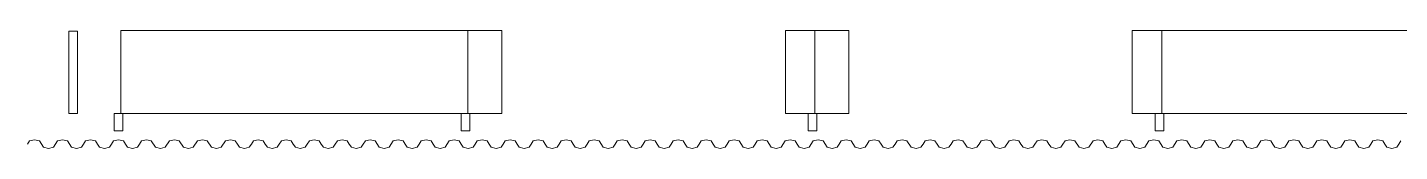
# Model space of a CAD drawing. Extents: x -28639 to -16277, y -1102 to 18050.
# Drawn here: x -27126 to -22380, y 7453 to 7859 of the extents above; entities that cross this region are included whole.
import ezdxf

# ---------------------------------------------------------------- set-up
doc = ezdxf.new("R2010")
doc.units = 0
doc.header["$LTSCALE"] = 5
doc.header["$MEASUREMENT"] = 0
doc.layers.add('ArqElet', color=11, linetype='CONTINUOUS', lineweight=5)

msp = doc.modelspace()

# ---------------------------------------------------------------- linework, layer by layer
at = {"layer": 'ArqElet'}
for p, q in [((-26982.4, 7572.8), (-26982.4, 7856.4)), ((-26982.4, 7856.4), (-26952.4, 7856.4)), ((-26952.4, 7572.8), (-26952.4, 7856.4)), ((-26802.3, 7572.8), (-26802.3, 7858.8)), ((-25602.3, 7858.8), (-26802.3, 7858.8)), ((-25602.3, 7572.8), (-25602.3, 7858.8)), ((-25602.3, 7572.8), (-25602.3, 7858.8)), ((-25485.3, 7858.8), (-25602.3, 7858.8)), ((-25485.3, 7858.8), (-25485.3, 7572.8)), ((-24402.3, 7858.8), (-24504.3, 7858.8)), ((-24504.3, 7572.8), (-24504.3, 7858.8)), ((-24402.3, 7572.8), (-24402.3, 7858.8)), ((-24402.3, 7572.8), (-24402.3, 7858.8)), ((-24285.3, 7858.8), (-24402.3, 7858.8)), ((-24285.3, 7858.8), (-24285.3, 7572.8)), ((-23202.3, 7858.8), (-23304.3, 7858.8)), ((-23304.3, 7572.8), (-23304.3, 7858.8)), ((-23202.3, 7572.8), (-23202.3, 7858.8)), ((-22002.3, 7858.8), (-23202.3, 7858.8)), ((-23202.3, 7572.8), (-23202.3, 7858.8)), ((-26952.4, 7572.8), (-26982.4, 7572.8)), ((-26825.8, 7512.8), (-26825.8, 7572.8)), ((-26825.8, 7572.8), (-26795.8, 7572.8)), ((-25602.3, 7572.8), (-26802.3, 7572.8)), ((-26795.8, 7572.8), (-26795.8, 7512.8)), ((-25625.8, 7512.8), (-25625.8, 7572.8)), ((-25625.8, 7572.8), (-25595.8, 7572.8)), ((-25485.3, 7572.8), (-25602.3, 7572.8)), ((-25595.8, 7572.8), (-25595.8, 7512.8)), ((-24402.3, 7572.8), (-24504.3, 7572.8)), ((-24425.8, 7512.8), (-24425.8, 7572.8)), ((-24425.8, 7572.8), (-24395.8, 7572.8)), ((-24285.3, 7572.8), (-24402.3, 7572.8)), ((-24395.8, 7572.8), (-24395.8, 7512.8)), ((-23202.3, 7572.8), (-23304.3, 7572.8)), ((-23225.8, 7512.8), (-23225.8, 7572.8)), ((-23225.8, 7572.8), (-23195.8, 7572.8)), ((-22002.3, 7572.8), (-23202.3, 7572.8)), ((-23195.8, 7572.8), (-23195.8, 7512.8)), ((-26795.8, 7512.8), (-26825.8, 7512.8)), ((-25595.8, 7512.8), (-25625.8, 7512.8)), ((-24395.8, 7512.8), (-24425.8, 7512.8)), ((-23195.8, 7512.8), (-23225.8, 7512.8)), ((-27125.8, 7467.8), (-27118.7, 7478.4)), ((-27118.7, 7478.4), (-27101.6, 7482.8)), ((-27101.6, 7482.8), (-27084.5, 7478.4)), ((-27084.5, 7478.4), (-27070.3, 7457.1)), ((-27070.3, 7457.1), (-27053.2, 7452.7)), ((-27053.2, 7452.7), (-27036.1, 7457.1)), ((-27036.1, 7457.1), (-27021.9, 7478.4)), ((-27021.9, 7478.4), (-27004.8, 7482.8)), ((-27004.8, 7482.8), (-26987.7, 7478.4)), ((-26987.7, 7478.4), (-26973.5, 7457.1)), ((-26973.5, 7457.1), (-26956.4, 7452.7)), ((-26956.4, 7452.7), (-26939.3, 7457.1)), ((-26939.3, 7457.1), (-26932.2, 7467.8)), ((-26932.2, 7467.8), (-26925.1, 7478.4)), ((-26925.1, 7478.4), (-26908, 7482.8)), ((-26908, 7482.8), (-26890.9, 7478.4)), ((-26890.9, 7478.4), (-26883.8, 7467.8)), ((-26883.8, 7467.8), (-26876.7, 7457.1)), ((-26876.7, 7457.1), (-26859.6, 7452.7)), ((-26859.6, 7452.7), (-26842.5, 7457.1)), ((-26842.5, 7457.1), (-26835.4, 7467.8)), ((-26835.4, 7467.8), (-26828.3, 7478.4)), ((-26828.3, 7478.4), (-26811.2, 7482.8)), ((-26811.2, 7482.8), (-26794.1, 7478.4)), ((-26794.1, 7478.4), (-26787, 7467.8)), ((-26787, 7467.8), (-26779.9, 7457.1)), ((-26779.9, 7457.1), (-26762.8, 7452.7)), ((-26762.8, 7452.7), (-26745.7, 7457.1)), ((-26745.7, 7457.1), (-26738.6, 7467.8)), ((-26738.6, 7467.8), (-26731.5, 7478.4)), ((-26731.5, 7478.4), (-26714.4, 7482.8)), ((-26714.4, 7482.8), (-26697.3, 7478.4)), ((-26697.3, 7478.4), (-26683.1, 7457.1)), ((-26683.1, 7457.1), (-26666, 7452.7)), ((-26666, 7452.7), (-26648.9, 7457.1)), ((-26648.9, 7457.1), (-26634.7, 7478.4)), ((-26634.7, 7478.4), (-26617.6, 7482.8)), ((-26617.6, 7482.8), (-26600.5, 7478.4)), ((-26600.5, 7478.4), (-26586.3, 7457.1)), ((-26586.3, 7457.1), (-26569.2, 7452.7)), ((-26569.2, 7452.7), (-26552.1, 7457.1)), ((-26552.1, 7457.1), (-26537.9, 7478.4)), ((-26537.9, 7478.4), (-26520.8, 7482.8)), ((-26520.8, 7482.8), (-26503.7, 7478.4)), ((-26503.7, 7478.4), (-26489.5, 7457.1)), ((-26489.5, 7457.1), (-26472.4, 7452.7)), ((-26472.4, 7452.7), (-26455.3, 7457.1)), ((-26455.3, 7457.1), (-26441.1, 7478.4)), ((-26441.1, 7478.4), (-26424, 7482.8)), ((-26424, 7482.8), (-26406.9, 7478.4)), ((-26406.9, 7478.4), (-26399.8, 7467.8)), ((-26399.8, 7467.8), (-26392.7, 7457.1)), ((-26392.7, 7457.1), (-26375.6, 7452.7)), ((-26375.6, 7452.7), (-26358.5, 7457.1)), ((-26358.5, 7457.1), (-26351.4, 7467.8)), ((-26351.4, 7467.8), (-26344.3, 7478.4)), ((-26344.3, 7478.4), (-26327.2, 7482.8)), ((-26327.2, 7482.8), (-26310.1, 7478.4)), ((-26310.1, 7478.4), (-26303, 7467.8)), ((-26303, 7467.8), (-26295.9, 7457.1)), ((-26295.9, 7457.1), (-26278.8, 7452.7)), ((-26278.8, 7452.7), (-26261.7, 7457.1)), ((-26261.7, 7457.1), (-26254.6, 7467.8)), ((-26254.6, 7467.8), (-26247.5, 7478.4)), ((-26247.5, 7478.4), (-26230.4, 7482.8)), ((-26230.4, 7482.8), (-26213.3, 7478.4)), ((-26213.3, 7478.4), (-26206.2, 7467.8)), ((-26206.2, 7467.8), (-26199.1, 7457.1)), ((-26199.1, 7457.1), (-26182, 7452.7)), ((-26182, 7452.7), (-26164.9, 7457.1)), ((-26164.9, 7457.1), (-26157.8, 7467.8)), ((-26157.8, 7467.8), (-26150.7, 7478.4)), ((-26150.7, 7478.4), (-26133.6, 7482.8)), ((-26133.6, 7482.8), (-26116.5, 7478.4)), ((-26116.5, 7478.4), (-26109.4, 7467.8)), ((-26109.4, 7467.8), (-26102.3, 7457.1)), ((-26102.3, 7457.1), (-26085.2, 7452.7)), ((-26085.2, 7452.7), (-26068.1, 7457.1)), ((-26068.1, 7457.1), (-26061, 7467.8)), ((-26061, 7467.8), (-26053.9, 7478.4)), ((-26053.9, 7478.4), (-26036.8, 7482.8)), ((-26036.8, 7482.8), (-26019.7, 7478.4)), ((-26019.7, 7478.4), (-26012.6, 7467.8)), ((-26012.6, 7467.8), (-26005.5, 7457.1)), ((-26005.5, 7457.1), (-25988.4, 7452.7)), ((-25988.4, 7452.7), (-25971.3, 7457.1)), ((-25971.3, 7457.1), (-25964.2, 7467.8)), ((-25964.2, 7467.8), (-25957.1, 7478.4)), ((-25957.1, 7478.4), (-25940, 7482.8)), ((-25940, 7482.8), (-25922.9, 7478.4)), ((-25922.9, 7478.4), (-25908.7, 7457.1)), ((-25908.7, 7457.1), (-25891.6, 7452.7)), ((-25891.6, 7452.7), (-25874.5, 7457.1)), ((-25874.5, 7457.1), (-25860.3, 7478.4)), ((-25860.3, 7478.4), (-25843.2, 7482.8)), ((-25843.2, 7482.8), (-25826.1, 7478.4)), ((-25826.1, 7478.4), (-25819, 7467.8)), ((-25819, 7467.8), (-25811.9, 7457.1)), ((-25811.9, 7457.1), (-25794.8, 7452.7)), ((-25794.8, 7452.7), (-25777.7, 7457.1)), ((-25777.7, 7457.1), (-25770.6, 7467.8)), ((-25770.6, 7467.8), (-25763.5, 7478.4)), ((-25763.5, 7478.4), (-25746.4, 7482.8)), ((-25746.4, 7482.8), (-25729.3, 7478.4)), ((-25729.3, 7478.4), (-25722.2, 7467.8)), ((-25722.2, 7467.8), (-25715.1, 7457.1)), ((-25715.1, 7457.1), (-25698, 7452.7)), ((-25698, 7452.7), (-25680.9, 7457.1)), ((-25680.9, 7457.1), (-25666.7, 7478.4)), ((-25666.7, 7478.4), (-25649.6, 7482.8)), ((-25649.6, 7482.8), (-25632.5, 7478.4)), ((-25632.5, 7478.4), (-25625.4, 7467.8)), ((-25625.4, 7467.8), (-25618.3, 7457.1)), ((-25618.3, 7457.1), (-25601.2, 7452.7)), ((-25601.2, 7452.7), (-25584.1, 7457.1)), ((-25584.1, 7457.1), (-25577, 7467.8)), ((-25577, 7467.8), (-25569.9, 7478.4)), ((-25569.9, 7478.4), (-25552.8, 7482.8)), ((-25552.8, 7482.8), (-25535.7, 7478.4)), ((-25535.7, 7478.4), (-25528.6, 7467.8)), ((-25528.6, 7467.8), (-25521.5, 7457.1)), ((-25521.5, 7457.1), (-25504.4, 7452.7)), ((-25504.4, 7452.7), (-25487.3, 7457.1)), ((-25487.3, 7457.1), (-25480.2, 7467.8)), ((-25480.2, 7467.8), (-25473.1, 7478.4)), ((-25473.1, 7478.4), (-25456, 7482.8)), ((-25456, 7482.8), (-25438.9, 7478.4)), ((-25438.9, 7478.4), (-25431.8, 7467.8)), ((-25431.8, 7467.8), (-25424.7, 7457.1)), ((-25424.7, 7457.1), (-25407.6, 7452.7)), ((-25407.6, 7452.7), (-25390.5, 7457.1)), ((-25390.5, 7457.1), (-25383.4, 7467.8)), ((-25383.4, 7467.8), (-25376.3, 7478.4)), ((-25376.3, 7478.4), (-25359.2, 7482.8)), ((-25359.2, 7482.8), (-25342.1, 7478.4)), ((-25342.1, 7478.4), (-25335, 7467.8)), ((-25335, 7467.8), (-25327.9, 7457.1)), ((-25327.9, 7457.1), (-25310.8, 7452.7)), ((-25310.8, 7452.7), (-25293.7, 7457.1)), ((-25293.7, 7457.1), (-25286.6, 7467.8)), ((-25286.6, 7467.8), (-25279.5, 7478.4)), ((-25279.5, 7478.4), (-25262.4, 7482.8)), ((-25262.4, 7482.8), (-25245.3, 7478.4)), ((-25245.3, 7478.4), (-25238.2, 7467.8)), ((-25238.2, 7467.8), (-25231.1, 7457.1)), ((-25231.1, 7457.1), (-25214, 7452.7)), ((-25214, 7452.7), (-25196.9, 7457.1)), ((-25196.9, 7457.1), (-25189.8, 7467.8)), ((-25189.8, 7467.8), (-25182.7, 7478.4)), ((-25182.7, 7478.4), (-25165.6, 7482.8)), ((-25165.6, 7482.8), (-25148.5, 7478.4)), ((-25148.5, 7478.4), (-25134.3, 7457.1)), ((-25134.3, 7457.1), (-25117.2, 7452.7)), ((-25117.2, 7452.7), (-25100.1, 7457.1)), ((-25100.1, 7457.1), (-25093, 7467.8)), ((-25093, 7467.8), (-25085.9, 7478.4)), ((-25085.9, 7478.4), (-25068.8, 7482.8)), ((-25068.8, 7482.8), (-25051.7, 7478.4)), ((-25051.7, 7478.4), (-25044.6, 7467.8)), ((-25044.6, 7467.8), (-25037.5, 7457.1)), ((-25037.5, 7457.1), (-25020.4, 7452.7)), ((-25020.4, 7452.7), (-25003.3, 7457.1)), ((-25003.3, 7457.1), (-24996.2, 7467.8)), ((-24996.2, 7467.8), (-24989.1, 7478.4)), ((-24989.1, 7478.4), (-24972, 7482.8)), ((-24972, 7482.8), (-24954.9, 7478.4)), ((-24954.9, 7478.4), (-24947.8, 7467.8)), ((-24947.8, 7467.8), (-24940.7, 7457.1)), ((-24940.7, 7457.1), (-24923.6, 7452.7)), ((-24923.6, 7452.7), (-24906.5, 7457.1)), ((-24906.5, 7457.1), (-24899.4, 7467.8)), ((-24899.4, 7467.8), (-24892.3, 7478.4)), ((-24892.3, 7478.4), (-24875.2, 7482.8)), ((-24875.2, 7482.8), (-24858.1, 7478.4)), ((-24858.1, 7478.4), (-24851, 7467.8)), ((-24851, 7467.8), (-24843.9, 7457.1)), ((-24843.9, 7457.1), (-24826.8, 7452.7)), ((-24826.8, 7452.7), (-24809.7, 7457.1)), ((-24809.7, 7457.1), (-24802.6, 7467.8)), ((-24802.6, 7467.8), (-24795.5, 7478.4)), ((-24795.5, 7478.4), (-24778.4, 7482.8)), ((-24778.4, 7482.8), (-24761.3, 7478.4)), ((-24761.3, 7478.4), (-24754.2, 7467.8)), ((-24754.2, 7467.8), (-24747.1, 7457.1)), ((-24747.1, 7457.1), (-24730, 7452.7)), ((-24730, 7452.7), (-24712.9, 7457.1)), ((-24712.9, 7457.1), (-24705.8, 7467.8)), ((-24705.8, 7467.8), (-24698.7, 7478.4)), ((-24698.7, 7478.4), (-24681.6, 7482.8)), ((-24681.6, 7482.8), (-24664.5, 7478.4)), ((-24664.5, 7478.4), (-24650.3, 7457.1)), ((-24650.3, 7457.1), (-24633.2, 7452.7)), ((-24633.2, 7452.7), (-24616.1, 7457.1)), ((-24616.1, 7457.1), (-24609, 7467.8)), ((-24609, 7467.8), (-24601.9, 7478.4)), ((-24601.9, 7478.4), (-24584.8, 7482.8)), ((-24584.8, 7482.8), (-24567.7, 7478.4)), ((-24567.7, 7478.4), (-24553.5, 7457.1)), ((-24553.5, 7457.1), (-24536.4, 7452.7)), ((-24536.4, 7452.7), (-24519.3, 7457.1)), ((-24519.3, 7457.1), (-24505.1, 7478.4)), ((-24505.1, 7478.4), (-24488, 7482.8)), ((-24488, 7482.8), (-24470.9, 7478.4)), ((-24470.9, 7478.4), (-24463.8, 7467.8)), ((-24463.8, 7467.8), (-24456.7, 7457.1)), ((-24456.7, 7457.1), (-24439.6, 7452.7)), ((-24439.6, 7452.7), (-24422.5, 7457.1)), ((-24422.5, 7457.1), (-24408.3, 7478.4)), ((-24408.3, 7478.4), (-24391.2, 7482.8)), ((-24391.2, 7482.8), (-24374.1, 7478.4)), ((-24374.1, 7478.4), (-24359.9, 7457.1)), ((-24359.9, 7457.1), (-24342.8, 7452.7)), ((-24342.8, 7452.7), (-24325.7, 7457.1)), ((-24325.7, 7457.1), (-24318.6, 7467.8)), ((-24318.6, 7467.8), (-24311.5, 7478.4)), ((-24311.5, 7478.4), (-24294.4, 7482.8)), ((-24294.4, 7482.8), (-24277.3, 7478.4)), ((-24277.3, 7478.4), (-24263.1, 7457.1)), ((-24263.1, 7457.1), (-24246, 7452.7)), ((-24246, 7452.7), (-24228.9, 7457.1)), ((-24228.9, 7457.1), (-24221.8, 7467.8)), ((-24221.8, 7467.8), (-24214.7, 7478.4)), ((-24214.7, 7478.4), (-24197.6, 7482.8)), ((-24197.6, 7482.8), (-24180.5, 7478.4)), ((-24180.5, 7478.4), (-24173.4, 7467.8)), ((-24173.4, 7467.8), (-24166.3, 7457.1)), ((-24166.3, 7457.1), (-24149.2, 7452.7)), ((-24149.2, 7452.7), (-24132.1, 7457.1)), ((-24132.1, 7457.1), (-24125, 7467.8)), ((-24125, 7467.8), (-24117.9, 7478.4)), ((-24117.9, 7478.4), (-24100.8, 7482.8)), ((-24100.8, 7482.8), (-24083.7, 7478.4)), ((-24083.7, 7478.4), (-24069.5, 7457.1)), ((-24069.5, 7457.1), (-24052.4, 7452.7)), ((-24052.4, 7452.7), (-24035.3, 7457.1)), ((-24035.3, 7457.1), (-24028.2, 7467.8)), ((-24028.2, 7467.8), (-24021.1, 7478.4)), ((-24021.1, 7478.4), (-24004, 7482.8)), ((-24004, 7482.8), (-23986.9, 7478.4)), ((-23986.9, 7478.4), (-23979.8, 7467.8)), ((-23979.8, 7467.8), (-23972.7, 7457.1)), ((-23972.7, 7457.1), (-23955.6, 7452.7)), ((-23955.6, 7452.7), (-23938.5, 7457.1)), ((-23938.5, 7457.1), (-23931.4, 7467.8)), ((-23931.4, 7467.8), (-23924.3, 7478.4)), ((-23924.3, 7478.4), (-23907.2, 7482.8)), ((-23907.2, 7482.8), (-23890.1, 7478.4)), ((-23890.1, 7478.4), (-23883, 7467.8)), ((-23883, 7467.8), (-23875.9, 7457.1)), ((-23875.9, 7457.1), (-23858.8, 7452.7)), ((-23858.8, 7452.7), (-23841.7, 7457.1)), ((-23841.7, 7457.1), (-23834.6, 7467.8)), ((-23834.6, 7467.8), (-23827.5, 7478.4)), ((-23827.5, 7478.4), (-23810.4, 7482.8)), ((-23810.4, 7482.8), (-23793.3, 7478.4)), ((-23793.3, 7478.4), (-23779.1, 7457.1)), ((-23779.1, 7457.1), (-23762, 7452.7)), ((-23762, 7452.7), (-23744.9, 7457.1)), ((-23744.9, 7457.1), (-23730.7, 7478.4)), ((-23730.7, 7478.4), (-23713.6, 7482.8)), ((-23713.6, 7482.8), (-23696.5, 7478.4)), ((-23696.5, 7478.4), (-23689.4, 7467.8)), ((-23689.4, 7467.8), (-23682.3, 7457.1)), ((-23682.3, 7457.1), (-23665.2, 7452.7)), ((-23665.2, 7452.7), (-23648.1, 7457.1)), ((-23648.1, 7457.1), (-23641, 7467.8)), ((-23641, 7467.8), (-23633.9, 7478.4)), ((-23633.9, 7478.4), (-23616.8, 7482.8)), ((-23616.8, 7482.8), (-23599.7, 7478.4)), ((-23599.7, 7478.4), (-23592.6, 7467.8)), ((-23592.6, 7467.8), (-23585.5, 7457.1)), ((-23585.5, 7457.1), (-23568.4, 7452.7)), ((-23568.4, 7452.7), (-23551.3, 7457.1)), ((-23551.3, 7457.1), (-23544.2, 7467.8)), ((-23544.2, 7467.8), (-23537.1, 7478.4)), ((-23537.1, 7478.4), (-23520, 7482.8)), ((-23520, 7482.8), (-23502.9, 7478.4)), ((-23502.9, 7478.4), (-23488.7, 7457.1)), ((-23488.7, 7457.1), (-23471.6, 7452.7)), ((-23471.6, 7452.7), (-23454.5, 7457.1)), ((-23454.5, 7457.1), (-23440.3, 7478.4)), ((-23440.3, 7478.4), (-23423.2, 7482.8)), ((-23423.2, 7482.8), (-23406.1, 7478.4)), ((-23406.1, 7478.4), (-23399, 7467.8)), ((-23399, 7467.8), (-23391.9, 7457.1)), ((-23391.9, 7457.1), (-23374.8, 7452.7)), ((-23374.8, 7452.7), (-23357.7, 7457.1)), ((-23357.7, 7457.1), (-23343.5, 7478.4)), ((-23343.5, 7478.4), (-23326.4, 7482.8)), ((-23326.4, 7482.8), (-23309.3, 7478.4)), ((-23309.3, 7478.4), (-23295.1, 7457.1)), ((-23295.1, 7457.1), (-23278, 7452.7)), ((-23278, 7452.7), (-23260.9, 7457.1)), ((-23260.9, 7457.1), (-23246.7, 7478.4)), ((-23246.7, 7478.4), (-23229.6, 7482.8)), ((-23229.6, 7482.8), (-23212.5, 7478.4)), ((-23212.5, 7478.4), (-23198.3, 7457.1)), ((-23198.3, 7457.1), (-23181.2, 7452.7)), ((-23181.2, 7452.7), (-23164.1, 7457.1)), ((-23164.1, 7457.1), (-23149.9, 7478.4)), ((-23149.9, 7478.4), (-23132.8, 7482.8)), ((-23132.8, 7482.8), (-23115.7, 7478.4)), ((-23115.7, 7478.4), (-23101.5, 7457.1)), ((-23101.5, 7457.1), (-23084.4, 7452.7)), ((-23084.4, 7452.7), (-23067.3, 7457.1)), ((-23067.3, 7457.1), (-23060.2, 7467.8)), ((-23060.2, 7467.8), (-23053.1, 7478.4)), ((-23053.1, 7478.4), (-23036, 7482.8)), ((-23036, 7482.8), (-23018.9, 7478.4)), ((-23018.9, 7478.4), (-23011.8, 7467.8)), ((-23011.8, 7467.8), (-23004.7, 7457.1)), ((-23004.7, 7457.1), (-22987.6, 7452.7)), ((-22987.6, 7452.7), (-22970.5, 7457.1)), ((-22970.5, 7457.1), (-22963.4, 7467.8)), ((-22963.4, 7467.8), (-22956.3, 7478.4)), ((-22956.3, 7478.4), (-22939.2, 7482.8)), ((-22939.2, 7482.8), (-22922.1, 7478.4)), ((-22922.1, 7478.4), (-22915, 7467.8)), ((-22915, 7467.8), (-22907.9, 7457.1)), ((-22907.9, 7457.1), (-22890.8, 7452.7)), ((-22890.8, 7452.7), (-22873.7, 7457.1)), ((-22873.7, 7457.1), (-22866.6, 7467.8)), ((-22866.6, 7467.8), (-22859.5, 7478.4)), ((-22859.5, 7478.4), (-22842.4, 7482.8)), ((-22842.4, 7482.8), (-22825.3, 7478.4)), ((-22825.3, 7478.4), (-22818.2, 7467.8)), ((-22818.2, 7467.8), (-22811.1, 7457.1)), ((-22811.1, 7457.1), (-22794, 7452.7)), ((-22794, 7452.7), (-22776.9, 7457.1)), ((-22776.9, 7457.1), (-22769.8, 7467.8)), ((-22769.8, 7467.8), (-22762.7, 7478.4)), ((-22762.7, 7478.4), (-22745.6, 7482.8)), ((-22745.6, 7482.8), (-22728.5, 7478.4)), ((-22728.5, 7478.4), (-22721.4, 7467.8)), ((-22721.4, 7467.8), (-22714.3, 7457.1)), ((-22714.3, 7457.1), (-22697.2, 7452.7)), ((-22697.2, 7452.7), (-22680.1, 7457.1)), ((-22680.1, 7457.1), (-22673, 7467.8)), ((-22673, 7467.8), (-22665.9, 7478.4)), ((-22665.9, 7478.4), (-22648.8, 7482.8)), ((-22648.8, 7482.8), (-22631.7, 7478.4)), ((-22631.7, 7478.4), (-22624.6, 7467.8)), ((-22624.6, 7467.8), (-22617.5, 7457.1)), ((-22617.5, 7457.1), (-22600.4, 7452.7)), ((-22600.4, 7452.7), (-22583.3, 7457.1)), ((-22583.3, 7457.1), (-22576.2, 7467.8)), ((-22576.2, 7467.8), (-22569.1, 7478.4)), ((-22569.1, 7478.4), (-22552, 7482.8)), ((-22552, 7482.8), (-22534.9, 7478.4)), ((-22534.9, 7478.4), (-22527.8, 7467.8)), ((-22527.8, 7467.8), (-22520.7, 7457.1)), ((-22520.7, 7457.1), (-22503.6, 7452.7)), ((-22503.6, 7452.7), (-22486.5, 7457.1)), ((-22486.5, 7457.1), (-22479.4, 7467.8)), ((-22479.4, 7467.8), (-22472.3, 7478.4)), ((-22472.3, 7478.4), (-22455.2, 7482.8)), ((-22455.2, 7482.8), (-22438.1, 7478.4)), ((-22438.1, 7478.4), (-22431, 7467.8)), ((-22431, 7467.8), (-22423.9, 7457.1)), ((-22423.9, 7457.1), (-22406.8, 7452.7)), ((-22406.8, 7452.7), (-22389.7, 7457.1)), ((-22389.7, 7457.1), (-22382.6, 7467.8)), ((-22382.6, 7467.8), (-22375.5, 7478.4))]:
    msp.add_line(p, q, dxfattribs=at)

doc.saveas('drawing.dxf')
